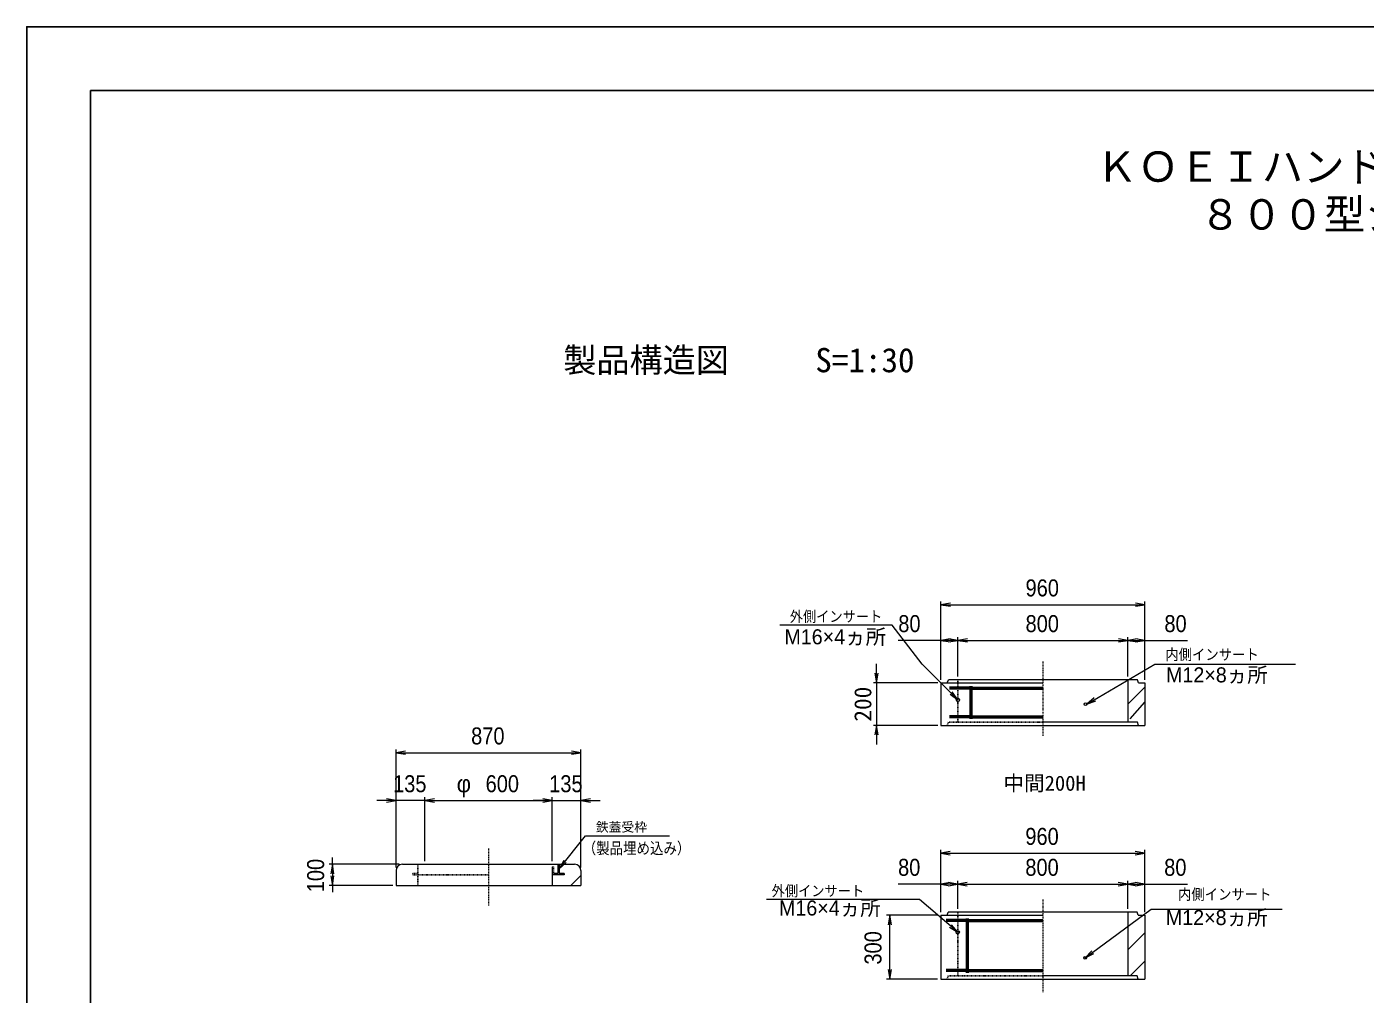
# Model space of a CAD drawing. Units: millimetres, scale not verified. Extents: x -210 to 210, y -148 to 148.
# Drawn here: x -210 to 0, y -3.3 to 148.5 of the extents above; entities that cross this region are included whole.
import ezdxf
from ezdxf.enums import TextEntityAlignment as Align

# ---------------------------------------------------------------- set-up
doc = ezdxf.new("R2010")
doc.units = ezdxf.units.MM
doc.linetypes.add('USER1', pattern=[12.95, 6.35, -3.175, 0.25, -3.175])
doc.linetypes.add('USER2', pattern=[4.7625, 3.175, -1.5875])
doc.layers.add('0-0', color=7, linetype='Continuous')
for name, color, linetype, lineweight in [('0-1_0', 9, 'Continuous', 25), ('0-2_dims', 2, 'Continuous', 13), ('0-3_pen1実線', 4, 'Continuous', 13), ('0-4_pen2実線', 3, 'Continuous', 13), ('0-5_pen3実線', 7, 'Continuous', 18), ('0-6_pen4実線', 6, 'Continuous', 25), ('0-7_pen1一点', 4, 'USER1', 13), ('0-8_pen2破線', 3, 'USER2', 25), ('0-A_鉄筋２', 7, 'Continuous', 50), ('0-C_鉄筋', 7, 'Continuous', 50)]:
    doc.layers.add(name, color=color, linetype=linetype, lineweight=lineweight)
doc.styles.add('ＭＳ ゴシック', font='')
doc.styles.add('ＭＳ Ｐゴシック', font='')
doc.styles.get('ＭＳ ゴシック').set_extended_font_data('MS Gothic')
doc.styles.get('ＭＳ Ｐゴシック').set_extended_font_data('MS PGothic')

# ---------------------------------------------------------------- blocks, each defined once
blk = doc.blocks.new('部分図 1')
at = {"layer": '0-1_0'}
blk.add_lwpolyline([(0, 0), (12600, 0), (12600, 8910), (0, 8910)], close=True, dxfattribs=at)
at = {"layer": '0-2_dims'}
for p, q in [((4303, 5837), (4303, 6205)), ((4303, 6190), (5263, 6190)), ((5263, 5837), (5263, 6205)), ((4303, 5837), (4303, 6037)), ((4383, 5852), (4383, 6037)), ((4383, 5852), (4383, 6036.99)), ((4383, 6021.99), (5183, 6021.99)), ((5183, 5852), (5183, 6036.99)), ((5183, 5852), (5183, 6036.99)), ((5263, 5837), (5263, 6036.99)), ((1738.43, 4953.44), (1738.43, 5508.39)), ((1738.43, 5493.39), (2608.43, 5493.39)), ((2608.43, 4968.44), (2608.43, 5508.39)), ((1738.43, 5268.39), (1648.43, 5268.39)), ((1738.43, 4953.44), (1738.43, 5283.39)), ((1873.43, 5268.39), (1738.43, 5268.39)), ((1873.43, 4983.44), (1873.43, 5283.39)), ((1873.43, 4983.44), (1873.43, 5283.39)), ((1873.43, 5268.39), (2473.43, 5268.39)), ((1873.43, 5268.39), (1963.43, 5268.39)), ((2473.43, 5268.39), (2383.43, 5268.39)), ((2473.43, 4983.44), (2473.43, 5283.39)), ((2473.43, 4983.44), (2473.43, 5283.39)), ((2473.43, 5268.39), (2608.43, 5268.39)), ((2608.43, 4953.44), (2608.43, 5283.39)), ((2608.43, 5268.39), (2698.43, 5268.39)), ((1438.48, 4968.44), (1438.48, 5000.26)), ((4302, 4743), (4302, 5035.5)), ((4302, 5020.5), (5262, 5020.5)), ((5262, 4743), (5262, 5035.5)), ((1753.43, 4968.44), (1423.48, 4968.44)), ((1438.48, 4968.44), (1438.48, 4868.44)), ((1723.43, 4868.44), (1423.48, 4868.44)), ((1438.48, 4868.44), (1438.48, 4836.63)), ((4302, 4743), (4302, 4890)), ((4382, 4758), (4382, 4890)), ((4382, 4758), (4382, 4890)), ((4382, 4875), (5182, 4875)), ((5182, 4758), (5182, 4890)), ((5182, 4758), (5182, 4890)), ((5262, 4743), (5262, 4890)), ((4287, 4728), (4047.05, 4728)), ((4062.05, 4428), (4062.05, 4728)), ((4287, 4428), (4047.05, 4428))]:
    blk.add_line(p, q, dxfattribs=at)
at = {"layer": '0-2_dims', "lineweight": 18}
for p, q in [((4073.2, 6094), (3544.8, 6094)), ((4000, 5822), (4000, 5912)), ((5354.69, 5909.35), (5971.16, 5909.35)), ((4288, 5822), (3985, 5822)), ((4000, 5822), (4000, 5622)), ((4288, 5622), (3985, 5622)), ((4000, 5622), (4000, 5532)), ((2674.44, 5101.8), (3025.91, 5101.8)), ((4079.57, 4802.47), (3481.57, 4802.47)), ((5293.14, 4757.37), (5909.61, 4757.37))]:
    blk.add_line(p, q, dxfattribs=at)
at = {"layer": '0-2_dims'}
for points in [[(4348, 6197.5), (4303, 6190), (4348, 6182.5)], [(5218, 6182.5), (5263, 6190), (5218, 6197.5)], [(4383, 5742), (4214.71, 5910.29), (4073.2, 6094)], [(4383, 6022), (4303, 6022), (4102.18, 6022)], [(4348, 6029.5), (4303, 6022), (4348, 6014.5)], [(4338, 6014.5), (4383, 6022), (4338, 6029.5)], [(4428, 6029.49), (4383, 6021.99), (4428, 6014.49)], [(5138, 6014.49), (5183, 6021.99), (5138, 6029.49)], [(5228, 6029.49), (5183, 6021.99), (5228, 6014.49)], [(5183, 6021.99), (5263, 6021.99), (5463.82, 6021.99)], [(5218, 6014.49), (5263, 6021.99), (5218, 6029.49)], [(4989, 5722), (5309.69, 5909.35), (5354.69, 5909.35)], [(4345.88, 5768.52), (4383, 5742), (4356.48, 5779.12)], [(5024.07, 5751.18), (4989, 5722), (5031.64, 5738.22)], [(1783.43, 5500.89), (1738.43, 5493.39), (1783.43, 5485.89)], [(2563.43, 5485.89), (2608.43, 5493.39), (2563.43, 5500.89)], [(1693.43, 5260.89), (1738.43, 5268.39), (1693.43, 5275.89)], [(1918.43, 5275.89), (1873.43, 5268.39), (1918.43, 5260.89)], [(1918.43, 5275.89), (1873.43, 5268.39), (1918.43, 5260.89)], [(2428.43, 5260.89), (2473.43, 5268.39), (2428.43, 5275.89)], [(2428.43, 5260.89), (2473.43, 5268.39), (2428.43, 5275.89)], [(2653.43, 5275.89), (2608.43, 5268.39), (2653.43, 5260.89)], [(2505.43, 4946.44), (2629.44, 5101.8), (2674.44, 5101.8)], [(2527.64, 4986.29), (2505.43, 4946.44), (2539.36, 4976.93)], [(4347, 5028), (4302, 5020.5), (4347, 5013)], [(5217, 5013), (5262, 5020.5), (5217, 5028)], [(1445.98, 4923.44), (1438.48, 4968.44), (1430.98, 4923.44)], [(1430.98, 4913.44), (1438.48, 4868.44), (1445.98, 4913.44)], [(4382, 4875), (4302, 4875), (4101.18, 4875)], [(4347, 4882.5), (4302, 4875), (4347, 4867.5)], [(4337, 4867.5), (4382, 4875), (4337, 4882.5)], [(4427, 4882.5), (4382, 4875), (4427, 4867.5)], [(5137, 4867.5), (5182, 4875), (5137, 4882.5)], [(5227, 4882.5), (5182, 4875), (5227, 4867.5)], [(5182, 4875), (5262, 4875), (5462.83, 4875)], [(5217, 4867.5), (5262, 4875), (5217, 4882.5)], [(4382, 4648), (4201.61, 4802.47), (4079.57, 4802.47)], [(4069.55, 4683), (4062.05, 4728), (4054.55, 4683)], [(4982, 4528), (5293.14, 4757.37), (5308.69, 4757.37)], [(4342.95, 4671.58), (4382, 4648), (4352.7, 4682.97)], [(5013.78, 4560.74), (4982, 4528), (5022.68, 4548.67)], [(4054.55, 4473), (4062.05, 4428), (4069.55, 4473)]]:
    blk.add_lwpolyline(points, dxfattribs=at)
at = {"layer": '0-2_dims', "lineweight": 18}
for points in [[(3992.5, 5867), (4000, 5822), (4007.5, 5867)], [(4007.5, 5577), (4000, 5622), (3992.5, 5577)]]:
    blk.add_lwpolyline(points, dxfattribs=at)
at = {"layer": '0-3_pen1実線'}
for p, q in [((5183, 5722), (5263, 5802)), ((5194, 5652), (5263, 5732)), ((2473.43, 4915.47), (2476.4, 4918.44)), ((2505.43, 4947.47), (2526.4, 4968.44)), ((2561.11, 4868.44), (2608.43, 4915.76)), ((5182, 4566.25), (5262, 4646.25)), ((5193.47, 4443), (5262, 4511.54))]:
    blk.add_line(p, q, dxfattribs=at)
at = {"layer": '0-4_pen2実線'}
for p, q in [((2473.43, 4955.94), (2479.43, 4955.94)), ((2473.43, 4955.94), (2473.43, 4918.44)), ((2473.43, 4918.44), (2473.43, 4868.44)), ((2529.43, 4918.44), (2473.43, 4918.44)), ((2499.43, 4924.44), (2479.43, 4924.44)), ((2499.43, 4968.44), (2499.43, 4924.44)), ((2505.43, 4968.44), (2505.43, 4924.44)), ((2529.43, 4924.44), (2505.43, 4924.44)), ((2529.43, 4924.44), (2529.43, 4918.44))]:
    blk.add_line(p, q, dxfattribs=at)
at = {"layer": '0-4_pen2実線', "linetype": 'USER2'}
blk.add_line((2479.43, 4955.94), (2479.43, 4924.44), dxfattribs=at)
at = {"layer": '0-4_pen2実線'}
for centre, radius in [((4383, 5742), 8), ((4983, 5722), 6), ((4382, 4648), 8), ((4982, 4528), 6)]:
    blk.add_circle(centre, radius, dxfattribs=at)
at = {"layer": '0-5_pen3実線'}
for p, q in [((4303, 5822), (4303, 5622)), ((4303, 5822), (4783, 5822)), ((4333, 5822), (4338, 5837)), ((5228, 5837), (4338, 5837)), ((5183, 5837), (5183, 5637)), ((5233, 5822), (5228, 5837)), ((5233, 5822), (5263, 5822)), ((5263, 5822), (5263, 5622)), ((4303, 5622), (5263, 5622)), ((5228, 5637), (4783, 5637)), ((5233, 5622), (5228, 5637)), ((1738.43, 4938.44), (1738.43, 4868.44)), ((1768.43, 4968.44), (2578.43, 4968.44)), ((2608.43, 4938.44), (2608.43, 4868.44)), ((1738.43, 4868.44), (2608.43, 4868.44)), ((4302, 4728), (4302, 4428)), ((4302, 4728), (4782, 4728)), ((4332, 4728), (4337, 4743)), ((5227, 4743), (4337, 4743)), ((5182, 4743), (5182, 4443)), ((5232, 4728), (5227, 4743)), ((5232, 4728), (5262, 4728)), ((5262, 4728), (5262, 4428)), ((4302, 4428), (5262, 4428)), ((5227, 4443), (4782, 4443)), ((5232, 4428), (5227, 4443))]:
    blk.add_line(p, q, dxfattribs=at)
for centre, start, end in [((1768.43, 4938.44), 90, 180), ((2578.43, 4938.44), 0, 90)]:
    blk.add_arc(centre, 30, start, end, dxfattribs=at)
at = {"layer": '0-6_pen4実線'}
blk.add_lwpolyline([(300, 300), (12300, 300), (12300, 8610), (300, 8610)], close=True, dxfattribs=at)
at = {"layer": '0-7_pen1一点'}
for p, q in [((4783, 5922), (4783, 5572)), ((2173.43, 5042.52), (2173.43, 4774.89)), ((4782, 4801.72), (4782, 4366.53))]:
    blk.add_line(p, q, dxfattribs=at)
at = {"layer": '0-8_pen2破線'}
for p, q in [((4383, 5837), (4383, 5637)), ((4333, 5622), (4338, 5637)), ((4783, 5637), (4338, 5637)), ((1817.43, 4924.44), (1841.43, 4924.44)), ((1817.43, 4924.44), (1817.43, 4918.44)), ((1817.43, 4918.44), (2173.43, 4918.44)), ((1841.43, 4968.44), (1841.43, 4868.44)), ((4382, 4743), (4382, 4443)), ((4332, 4428), (4337, 4443)), ((4782, 4443), (4337, 4443))]:
    blk.add_line(p, q, dxfattribs=at)
at = {"layer": '0-A_鉄筋２'}
for p, q in [((4443, 5797), (4343, 5797)), ((4443, 5662), (4343, 5662)), ((4427, 4703), (4327, 4703)), ((4427, 4468), (4327, 4468))]:
    blk.add_line(p, q, dxfattribs=at)
at = {"layer": '0-C_鉄筋'}
for p, q in [((4443, 5807), (4443, 5652)), ((4443, 5797), (4783, 5797)), ((4443, 5662), (4783, 5662)), ((4427, 4713), (4427, 4458)), ((4427, 4703), (4782, 4703)), ((4427, 4468), (4782, 4468))]:
    blk.add_line(p, q, dxfattribs=at)
at = {"layer": '0-2_dims', "color": 7, "style": 'ＭＳ Ｐゴシック'}
for s, height, width, p in [('960', 79.98, 0.9, (4701.18, 6205)), ('外側インサート', 50.68, 0.9, (3591.34, 6094)), ('80', 79.98, 0.9, (4102.18, 6037)), ('800', 79.98, 0.9, (4701.18, 6036.99)), ('80', 79.98, 0.9, (5354.73, 6036.99)), ('内側インサート', 51.2, 0.9, (5358.98, 5914.53)), ('870', 79.98, 0.9, (2091.61, 5508.39)), ('135', 79.98, 0.9, (1724.11, 5283.39)), ('600', 79.98, 0.9, (2159.79, 5283.39)), ('135', 79.98, 0.9, (2459.11, 5283.39)), ('960', 79.98, 0.9, (4700.19, 5035.5)), ('（製品埋め込み）', 54.61, 0.85, (2616.96, 5000.24)), ('80', 79.98, 0.9, (4101.18, 4890)), ('800', 79.98, 0.9, (4700.19, 4890)), ('80', 79.98, 0.9, (5353.74, 4890)), ('外側インサート', 50.68, 0.9, (3506.24, 4802.47)), ('内側インサート', 51.2, 0.9, (5418.83, 4786.05))]:
    blk.add_text(s, height=height, dxfattribs=dict(at, width=width)).set_placement(p, align=Align.BOTTOM_LEFT)
for s, height, p in [('M16×4ヵ所', 70.81, (3566.03, 5982.29)), ('M12×8ヵ所', 70.81, (5362.41, 5803.07)), ('φ', 79.98, (2023.43, 5283.39)), ('鉄蓋受枠', 44.11, (2678.73, 5108.34)), ('M16×4ヵ所', 70.81, (3540.6, 4705.88)), ('M12×8ヵ所', 70.81, (5361.41, 4660.78))]:
    blk.add_text(s, height=height, dxfattribs=at).set_placement(p, align=Align.BOTTOM_LEFT)
at = {"layer": '0-2_dims', "color": 7, "style": 'ＭＳ ゴシック'}
blk.add_text('200', height=80.65, rotation=90, dxfattribs=at).set_placement((3999.5, 5639.5), align=Align.BOTTOM_LEFT)
at = {"layer": '0-2_dims', "color": 7, "style": 'ＭＳ Ｐゴシック', "width": 0.9}
for s, p in [('100', (1423.48, 4836.63)), ('300', (4047.05, 4496.19))]:
    blk.add_text(s, height=79.98, rotation=90, dxfattribs=at).set_placement(p, align=Align.BOTTOM_LEFT)
at = {"layer": '0-5_pen3実線', "style": 'ＭＳ ゴシック'}
for s, p in [('\u3000製品構造図\u3000', (2369, 7249.52)), ('S=1:30', (3711.65, 7249.52))]:
    blk.add_text(s, height=114.4, dxfattribs=at).set_placement(p, align=Align.BOTTOM_LEFT)
at = {"layer": '0-6_pen4実線', "style": 'ＭＳ ゴシック'}
for s, p in [('\u3000ＫＯＥＩハンドホール構造図\u3000', (4837.55, 8137.5)), ('８００型シリーズ', (5520.06, 7912.51))]:
    blk.add_text(s, height=143, dxfattribs=at).set_placement(p, align=Align.BOTTOM_LEFT)
at = {"layer": '0-C_鉄筋', "style": 'ＭＳ ゴシック'}
blk.add_text('中間200H', height=71.11, dxfattribs=at).set_placement((4597, 5293), align=Align.BOTTOM_LEFT)

msp = doc.modelspace()

# ---------------------------------------------------------------- block references
at = {"layer": '0-0', "xscale": 0.0333333, "yscale": 0.0333333}
msp.add_blockref('部分図 1', (-210, -148.5), dxfattribs=at)

doc.saveas('drawing.dxf')
